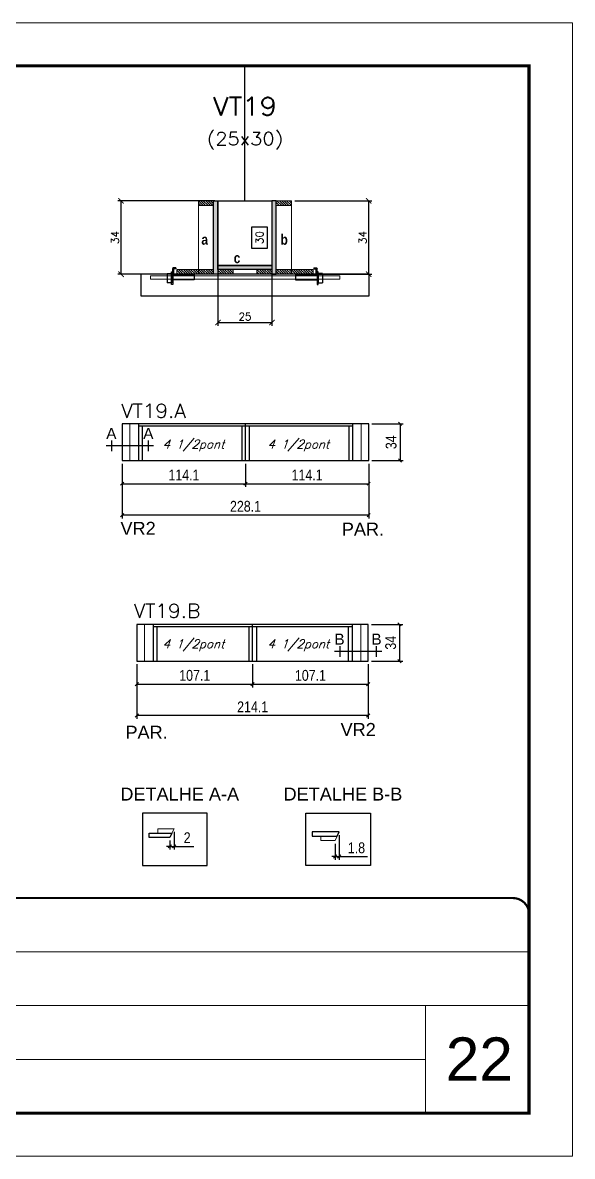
# Model space of a CAD drawing. Extents: x 137137 to 143418, y 10464 to 34486.
# Drawn here: x 139712 to 140221, y 27693 to 28743 of the extents above; entities that cross this region are included whole.
import ezdxf
from ezdxf.enums import TextEntityAlignment as Align

# ---------------------------------------------------------------- set-up
doc = ezdxf.new("R2010")
doc.units = 0
for name, pattern in [('CONTINUO', [0]), ('DASHED', [0.75, 0.5, -0.25]), ('HIDDEN', [0.375, 0.25, -0.125])]:
    doc.linetypes.add(name, pattern=pattern)
for name, color, linetype in [('5', 5, 'Continuous'), ('barrote', 251, 'Continuous'), ('COTA', 241, 'Continuous'), ('Cota Seção (2x)', 4, 'Continuous'), ('detalhes', 4, 'Continuous'), ('Painéis', 200, 'Continuous'), ('presilha', 1, 'Continuous'), ('SARR_2.2x7', 40, 'Continuous'), ('SARR_3.5x7', 81, 'Continuous'), ('texto', 7, 'Continuous'), ('Texto de Titulo', 7, 'Continuous'), ('Texto Qtd Sarr', 242, 'Continuous')]:
    doc.layers.add(name, color=color, linetype=linetype)
for name, color, linetype, lineweight in [('CARIMBO', 255, 'Continuous', 9), ('CONCRETO', 251, 'Continuous', 25), ('Escoras', 2, 'Continuous', 25), ('Folhas', 255, 'Continuous', 9), ('Hachura', 251, 'Continuous', 9), ('Madeira', 126, 'Continuous', 18), ('Sarr 2.2x7', 40, 'Continuous', 9), ('SARRAFO DE PRESSAO', 251, 'DASHED', 9), ('SCO-___-LAJ', 2, 'Continuous', 0), ('Texto Seção', 7, 'Continuous', 15)]:
    doc.layers.add(name, color=color, linetype=linetype, lineweight=lineweight)
doc.styles.add('ARIAL', font='arial.ttf')
doc.styles.add('COTA TECNICA', font='techl___.ttf', dxfattribs={"height": 10})
doc.styles.add('REGUA-120', font='ROMANS.shx', dxfattribs={"height": 15})
doc.styles.add('Romans', font='romans.shx')
doc.styles.get("Standard").update_dxf_attribs({"font": 'arial.ttf'})
doc.styles.add('TECNICA', font='techb___.ttf', dxfattribs={"height": 10})
doc.dimstyles.new('Cota Seção (2x)', dxfattribs={"dimtxt": 7, "dimasz": 5, "dimexe": 3, "dimexo": 3, "dimgap": 2, "dimtad": 3, "dimdec": 1, "dimlfac": 0.5, "dimzin": 12, "dimdsep": 46, "dimtxsty": 'Romans', "dimblk": 'ARCHTICK', "dimcen": 0, "dimclrd": 4, "dimclre": 4, "dimclrt": 1, "dimadec": 1, "dimazin": 3, "dimtfac": 1, "dimtdec": 1, "dimtmove": 0, "dimatfit": 3, "dimldrblk": 'OBLIQUE', "dimfxl": 1, "dimtolj": 1, "dimtzin": 12, "dimarcsym": 0})
doc.dimstyles.new('Cota Seção interna', dxfattribs={"dimtxt": 7, "dimasz": 6, "dimexe": 0.18, "dimexo": 2, "dimgap": -4, "dimtad": 3, "dimdec": 1, "dimlfac": 0.5, "dimzin": 12, "dimdsep": 46, "dimtxsty": 'Romans', "dimblk": 'ARCHTICK', "dimcen": 0.09, "dimse1": 1, "dimse2": 1, "dimsd1": 1, "dimsd2": 1, "dimclrd": 180, "dimclre": 5, "dimclrt": 1, "dimadec": 0, "dimazin": 3, "dimtfac": 1, "dimtdec": 1, "dimtofl": 0, "dimtmove": 0, "dimatfit": 3, "dimldrblk": 'ARCHTICK', "dimfxl": 1, "dimtolj": 1, "dimtzin": 0, "dimarcsym": 0})
doc.dimstyles.new('PAINEL', dxfattribs={"dimtxt": 10, "dimasz": 3, "dimexe": 3, "dimexo": 3, "dimgap": 3, "dimtad": 1, "dimdec": 1, "dimzin": 12, "dimdsep": 46, "dimtxsty": 'COTA TECNICA', "dimblk1": 'OBLIQUE', "dimblk2": 'OBLIQUE', "dimsah": 1, "dimcen": 0.9, "dimclrd": 4, "dimclre": 4, "dimclrt": 240, "dimadec": 1, "dimazin": 3, "dimtfac": 1, "dimtdec": 1, "dimtmove": 0, "dimatfit": 3, "dimfxl": 1, "dimtolj": 1, "dimtzin": 12, "dimarcsym": 0})
pattern_1 = [(315, (162861.3997, 20280.2569), (1.12253202, 1.12253202), [])]
pattern_2 = [(315, (162849.3997, 20280.2569), (1.12253202, 1.12253202), [])]

# ---------------------------------------------------------------- blocks, each defined once
blk = doc.blocks.new('_Oblique')
at = {"color": 0, "linetype": 'ByBlock', "lineweight": -2}
blk.add_line((-0.5, -0.5), (0.5, 0.5), dxfattribs=at)
blk = doc.blocks.new('*D122')
at = {"layer": 'COTA', "color": 4, "linetype": 'ByBlock', "lineweight": -2, "transparency": 16777216}
for p, q in [((140035.3, 28371.3), (140064.3, 28371.3)), ((140061.3, 28371.3), (140061.3, 28337.3)), ((140035.3, 28337.3), (140064.3, 28337.3))]:
    blk.add_line(p, q, dxfattribs=at)
at = {"layer": 'Defpoints', "color": 0, "linetype": 'ByBlock', "transparency": 16777216}
for p in [(140032.3, 28371.3), (140032.3, 28337.3), (140061.3, 28337.3)]:
    blk.add_point(p, dxfattribs=at)
at = {"layer": 'COTA', "color": 4, "linetype": 'ByBlock', "lineweight": -2, "transparency": 16777216, "xscale": 3, "yscale": 3, "zscale": 3}
for p, rotation in [((140061.3, 28371.3), 90), ((140061.3, 28337.3), 270)]:
    blk.add_blockref('_Oblique', p, dxfattribs=dict(at, rotation=rotation))
at = {"layer": 'COTA', "color": 240, "linetype": 'ByBlock', "transparency": 16777216, "insert": (140053.1, 28354.3), "char_height": 10, "attachment_point": 5, "rotation": 90, "style": 'COTA TECNICA'}
blk.add_mtext('\\A1;34', dxfattribs=at)
blk = doc.blocks.new('*D123')
at = {"layer": 'Defpoints', "color": 0, "linetype": 'ByBlock', "transparency": 16777216}
for p in [(139804.2, 28337.3), (140032.3, 28337.3), (139804.2, 28286.8)]:
    blk.add_point(p, dxfattribs=at)
at = {"layer": 'Escoras', "color": 4, "linetype": 'ByBlock', "lineweight": -2, "transparency": 16777216}
for p, q in [((139804.2, 28334.3), (139804.2, 28283.8)), ((140032.3, 28334.3), (140032.3, 28283.8)), ((140032.3, 28286.8), (139804.2, 28286.8))]:
    blk.add_line(p, q, dxfattribs=at)
at = {"layer": 'Escoras', "color": 4, "linetype": 'ByBlock', "lineweight": -2, "transparency": 16777216, "xscale": 3, "yscale": 3, "zscale": 3, "rotation": 180}
blk.add_blockref('_Oblique', (139804.2, 28286.8), dxfattribs=at)
at = {"layer": 'Escoras', "color": 4, "linetype": 'ByBlock', "lineweight": -2, "transparency": 16777216, "xscale": 3, "yscale": 3, "zscale": 3}
blk.add_blockref('_Oblique', (140032.3, 28286.8), dxfattribs=at)
at = {"layer": 'Escoras', "color": 240, "linetype": 'ByBlock', "transparency": 16777216, "insert": (139918.3, 28294.9), "char_height": 10, "attachment_point": 5, "style": 'COTA TECNICA'}
blk.add_mtext('\\A1;228.1', dxfattribs=at)
blk = doc.blocks.new('*D632')
at = {"layer": 'Defpoints', "color": 0, "linetype": 'ByBlock', "transparency": 16777216}
for p in [(139804.2, 28337.3), (139918.3, 28337.3), (139918.3, 28315.9)]:
    blk.add_point(p, dxfattribs=at)
at = {"layer": 'Escoras', "color": 4, "linetype": 'ByBlock', "lineweight": -2, "transparency": 16777216}
for p, q in [((139804.2, 28334.3), (139804.2, 28312.9)), ((139918.3, 28334.3), (139918.3, 28312.9)), ((139804.2, 28315.9), (139918.3, 28315.9))]:
    blk.add_line(p, q, dxfattribs=at)
at = {"layer": 'Escoras', "color": 4, "linetype": 'ByBlock', "lineweight": -2, "transparency": 16777216, "xscale": 3, "yscale": 3, "zscale": 3, "rotation": 180}
blk.add_blockref('_Oblique', (139804.2, 28315.9), dxfattribs=at)
at = {"layer": 'Escoras', "color": 4, "linetype": 'ByBlock', "lineweight": -2, "transparency": 16777216, "xscale": 3, "yscale": 3, "zscale": 3}
blk.add_blockref('_Oblique', (139918.3, 28315.9), dxfattribs=at)
at = {"layer": 'Escoras', "color": 240, "linetype": 'ByBlock', "transparency": 16777216, "insert": (139861.3, 28324), "char_height": 10, "attachment_point": 5, "style": 'COTA TECNICA'}
blk.add_mtext('\\A1;114.1', dxfattribs=at)
blk = doc.blocks.new('*D633')
at = {"layer": 'Defpoints', "color": 0, "linetype": 'ByBlock', "transparency": 16777216}
for p in [(139918.3, 28337.3), (140032.3, 28337.3), (140032.3, 28315.9)]:
    blk.add_point(p, dxfattribs=at)
at = {"layer": 'Escoras', "color": 4, "linetype": 'ByBlock', "lineweight": -2, "transparency": 16777216}
for p, q in [((139918.3, 28334.3), (139918.3, 28312.9)), ((140032.3, 28334.3), (140032.3, 28312.9)), ((139918.3, 28315.9), (140032.3, 28315.9))]:
    blk.add_line(p, q, dxfattribs=at)
at = {"layer": 'Escoras', "color": 4, "linetype": 'ByBlock', "lineweight": -2, "transparency": 16777216, "xscale": 3, "yscale": 3, "zscale": 3, "rotation": 180}
blk.add_blockref('_Oblique', (139918.3, 28315.9), dxfattribs=at)
at = {"layer": 'Escoras', "color": 4, "linetype": 'ByBlock', "lineweight": -2, "transparency": 16777216, "xscale": 3, "yscale": 3, "zscale": 3}
blk.add_blockref('_Oblique', (140032.3, 28315.9), dxfattribs=at)
at = {"layer": 'Escoras', "color": 240, "linetype": 'ByBlock', "transparency": 16777216, "insert": (139975.3, 28324), "char_height": 10, "attachment_point": 5, "style": 'COTA TECNICA'}
blk.add_mtext('\\A1;114.1', dxfattribs=at)
blk = doc.blocks.new('*D124')
at = {"layer": 'COTA', "color": 4, "linetype": 'ByBlock', "lineweight": -2, "transparency": 16777216}
for p, q in [((140034.9, 28185.6), (140063.9, 28185.6)), ((140060.9, 28185.6), (140060.9, 28151.6)), ((140034.9, 28151.6), (140063.9, 28151.6))]:
    blk.add_line(p, q, dxfattribs=at)
at = {"layer": 'Defpoints', "color": 0, "linetype": 'ByBlock', "transparency": 16777216}
for p in [(140031.9, 28185.6), (140031.9, 28151.6), (140060.9, 28151.6)]:
    blk.add_point(p, dxfattribs=at)
at = {"layer": 'COTA', "color": 4, "linetype": 'ByBlock', "lineweight": -2, "transparency": 16777216, "xscale": 3, "yscale": 3, "zscale": 3}
for p, rotation in [((140060.9, 28185.6), 90), ((140060.9, 28151.6), 270)]:
    blk.add_blockref('_Oblique', p, dxfattribs=dict(at, rotation=rotation))
at = {"layer": 'COTA', "color": 240, "linetype": 'ByBlock', "transparency": 16777216, "insert": (140052.7, 28168.6), "char_height": 10, "attachment_point": 5, "rotation": 90, "style": 'COTA TECNICA'}
blk.add_mtext('\\A1;34', dxfattribs=at)
blk = doc.blocks.new('*D125')
at = {"layer": 'Defpoints', "color": 0, "linetype": 'ByBlock', "transparency": 16777216}
for p in [(139817.8, 28151.6), (140031.9, 28151.6), (139817.8, 28101.1)]:
    blk.add_point(p, dxfattribs=at)
at = {"layer": 'Escoras', "color": 4, "linetype": 'ByBlock', "lineweight": -2, "transparency": 16777216}
for p, q in [((139817.8, 28148.6), (139817.8, 28098.1)), ((140031.9, 28148.6), (140031.9, 28098.1)), ((140031.9, 28101.1), (139817.8, 28101.1))]:
    blk.add_line(p, q, dxfattribs=at)
at = {"layer": 'Escoras', "color": 4, "linetype": 'ByBlock', "lineweight": -2, "transparency": 16777216, "xscale": 3, "yscale": 3, "zscale": 3, "rotation": 180}
blk.add_blockref('_Oblique', (139817.8, 28101.1), dxfattribs=at)
at = {"layer": 'Escoras', "color": 4, "linetype": 'ByBlock', "lineweight": -2, "transparency": 16777216, "xscale": 3, "yscale": 3, "zscale": 3}
blk.add_blockref('_Oblique', (140031.9, 28101.1), dxfattribs=at)
at = {"layer": 'Escoras', "color": 240, "linetype": 'ByBlock', "transparency": 16777216, "insert": (139924.9, 28109.2), "char_height": 10, "attachment_point": 5, "style": 'COTA TECNICA'}
blk.add_mtext('\\A1;214.1', dxfattribs=at)
blk = doc.blocks.new('*D634')
at = {"layer": 'Defpoints', "color": 0, "linetype": 'ByBlock', "transparency": 16777216}
for p in [(139817.8, 28151.6), (139924.8, 28151.6), (139924.8, 28130.2)]:
    blk.add_point(p, dxfattribs=at)
at = {"layer": 'Escoras', "color": 4, "linetype": 'ByBlock', "lineweight": -2, "transparency": 16777216}
for p, q in [((139817.8, 28148.6), (139817.8, 28127.2)), ((139924.8, 28148.6), (139924.8, 28127.2)), ((139817.8, 28130.2), (139924.8, 28130.2))]:
    blk.add_line(p, q, dxfattribs=at)
at = {"layer": 'Escoras', "color": 4, "linetype": 'ByBlock', "lineweight": -2, "transparency": 16777216, "xscale": 3, "yscale": 3, "zscale": 3, "rotation": 180}
blk.add_blockref('_Oblique', (139817.8, 28130.2), dxfattribs=at)
at = {"layer": 'Escoras', "color": 4, "linetype": 'ByBlock', "lineweight": -2, "transparency": 16777216, "xscale": 3, "yscale": 3, "zscale": 3}
blk.add_blockref('_Oblique', (139924.8, 28130.2), dxfattribs=at)
at = {"layer": 'Escoras', "color": 240, "linetype": 'ByBlock', "transparency": 16777216, "insert": (139871.3, 28138.3), "char_height": 10, "attachment_point": 5, "style": 'COTA TECNICA'}
blk.add_mtext('\\A1;107.1', dxfattribs=at)
blk = doc.blocks.new('*D635')
at = {"layer": 'Defpoints', "color": 0, "linetype": 'ByBlock', "transparency": 16777216}
for p in [(139924.8, 28151.6), (140031.9, 28151.6), (140031.9, 28130.2)]:
    blk.add_point(p, dxfattribs=at)
at = {"layer": 'Escoras', "color": 4, "linetype": 'ByBlock', "lineweight": -2, "transparency": 16777216}
for p, q in [((139924.8, 28148.6), (139924.8, 28127.2)), ((140031.9, 28148.6), (140031.9, 28127.2)), ((139924.8, 28130.2), (140031.9, 28130.2))]:
    blk.add_line(p, q, dxfattribs=at)
at = {"layer": 'Escoras', "color": 4, "linetype": 'ByBlock', "lineweight": -2, "transparency": 16777216, "xscale": 3, "yscale": 3, "zscale": 3, "rotation": 180}
blk.add_blockref('_Oblique', (139924.8, 28130.2), dxfattribs=at)
at = {"layer": 'Escoras', "color": 4, "linetype": 'ByBlock', "lineweight": -2, "transparency": 16777216, "xscale": 3, "yscale": 3, "zscale": 3}
blk.add_blockref('_Oblique', (140031.9, 28130.2), dxfattribs=at)
at = {"layer": 'Escoras', "color": 240, "linetype": 'ByBlock', "transparency": 16777216, "insert": (139978.4, 28138.3), "char_height": 10, "attachment_point": 5, "style": 'COTA TECNICA'}
blk.add_mtext('\\A1;107.1', dxfattribs=at)
blk = doc.blocks.new('*D126')
at = {"layer": 'Defpoints', "color": 0, "linetype": 'ByBlock', "transparency": 16777216}
for p in [(139852.3, 27996.3), (139848.2, 27988.3), (139852.3, 27980)]:
    blk.add_point(p, dxfattribs=at)
at = {"layer": 'Escoras', "color": 4, "linetype": 'ByBlock', "lineweight": -2, "transparency": 16777216}
for p, q in [((139852.3, 27993.3), (139852.3, 27977)), ((139848.2, 27985.3), (139848.2, 27977)), ((139848.2, 27980), (139845.2, 27980)), ((139848.2, 27980), (139852.3, 27980)), ((139852.3, 27980), (139870.4, 27980))]:
    blk.add_line(p, q, dxfattribs=at)
at = {"layer": 'Escoras', "color": 4, "linetype": 'ByBlock', "lineweight": -2, "transparency": 16777216, "xscale": 3, "yscale": 3, "zscale": 3}
blk.add_blockref('_Oblique', (139848.2, 27980), dxfattribs=at)
at = {"layer": 'Escoras', "color": 4, "linetype": 'ByBlock', "lineweight": -2, "transparency": 16777216, "xscale": 3, "yscale": 3, "zscale": 3, "rotation": 180}
blk.add_blockref('_Oblique', (139852.3, 27980), dxfattribs=at)
at = {"layer": 'Escoras', "color": 240, "linetype": 'ByBlock', "transparency": 16777216, "insert": (139864.3, 27988), "char_height": 10, "attachment_point": 5, "style": 'COTA TECNICA'}
blk.add_mtext('\\A1;2', dxfattribs=at)
blk = doc.blocks.new('*D127')
at = {"layer": 'Defpoints', "color": 0, "linetype": 'ByBlock', "transparency": 16777216}
for p in [(140004.9, 27993.4), (140001.3, 27985.4), (140001.3, 27970.5)]:
    blk.add_point(p, dxfattribs=at)
at = {"layer": 'Escoras', "color": 4, "linetype": 'ByBlock', "lineweight": -2, "transparency": 16777216}
for p, q in [((140004.9, 27990.4), (140004.9, 27967.5)), ((140001.3, 27982.4), (140001.3, 27967.5)), ((140001.3, 27970.5), (139998.3, 27970.5)), ((140001.3, 27970.5), (140004.9, 27970.5)), ((140004.9, 27970.5), (140031.2, 27970.5))]:
    blk.add_line(p, q, dxfattribs=at)
at = {"layer": 'Escoras', "color": 4, "linetype": 'ByBlock', "lineweight": -2, "transparency": 16777216, "xscale": 3, "yscale": 3, "zscale": 3}
blk.add_blockref('_Oblique', (140001.3, 27970.5), dxfattribs=at)
at = {"layer": 'Escoras', "color": 4, "linetype": 'ByBlock', "lineweight": -2, "transparency": 16777216, "xscale": 3, "yscale": 3, "zscale": 3, "rotation": 180}
blk.add_blockref('_Oblique', (140004.9, 27970.5), dxfattribs=at)
at = {"layer": 'Escoras', "color": 240, "linetype": 'ByBlock', "transparency": 16777216, "insert": (140021, 27978.6), "char_height": 10, "attachment_point": 5, "style": 'COTA TECNICA'}
blk.add_mtext('\\A1;1.8', dxfattribs=at)
blk = doc.blocks.new('_ArchTick')
at = {"color": 0, "linetype": 'ByBlock', "const_width": 0.15}
blk.add_lwpolyline([(-0.5, -0.5), (0.5, 0.5)], dxfattribs=at)
blk = doc.blocks.new('*D128')
at = {"layer": 'COTA', "color": 4, "lineweight": -2, "transparency": 16777216}
for p, q in [((139889.8, 28577.9), (139800.1, 28577.9)), ((139803.1, 28509.9), (139803.1, 28577.9)), ((139851.8, 28509.9), (139800.1, 28509.9))]:
    blk.add_line(p, q, dxfattribs=at)
at = {"layer": 'Defpoints', "color": 0, "transparency": 16777216}
for p in [(139803.1, 28577.9), (139892.8, 28577.9), (139854.8, 28509.9)]:
    blk.add_point(p, dxfattribs=at)
at = {"layer": 'COTA', "color": 4, "lineweight": -2, "transparency": 16777216, "xscale": 5, "yscale": 5, "zscale": 5}
for p, rotation in [((139803.1, 28577.9), 90), ((139803.1, 28509.9), 270)]:
    blk.add_blockref('_ArchTick', p, dxfattribs=dict(at, rotation=rotation))
at = {"layer": 'COTA', "color": 1, "transparency": 16777216, "insert": (139797.6, 28543.9), "char_height": 7, "attachment_point": 5, "rotation": 90, "style": 'Romans'}
blk.add_mtext('\\A1;34', dxfattribs=at)
blk = doc.blocks.new('*D129')
at = {"layer": 'COTA', "color": 4, "lineweight": -2, "transparency": 16777216}
for p, q in [((139963.8, 28577.9), (140035.3, 28577.9)), ((140032.3, 28509.9), (140032.3, 28577.9)), ((139983.8, 28509.9), (140035.3, 28509.9))]:
    blk.add_line(p, q, dxfattribs=at)
at = {"layer": 'Defpoints', "color": 0, "transparency": 16777216}
for p in [(139960.8, 28577.9), (140032.3, 28577.9), (139980.8, 28509.9)]:
    blk.add_point(p, dxfattribs=at)
at = {"layer": 'COTA', "color": 4, "lineweight": -2, "transparency": 16777216, "xscale": 5, "yscale": 5, "zscale": 5}
for p, rotation in [((140032.3, 28577.9), 90), ((140032.3, 28509.9), 270)]:
    blk.add_blockref('_ArchTick', p, dxfattribs=dict(at, rotation=rotation))
at = {"layer": 'COTA', "color": 1, "transparency": 16777216, "insert": (140026.8, 28543.9), "char_height": 7, "attachment_point": 5, "rotation": 90, "style": 'Romans'}
blk.add_mtext('\\A1;34', dxfattribs=at)
blk = doc.blocks.new('*D130')
at = {"layer": 'Cota Seção (2x)', "color": 180, "lineweight": -2, "transparency": 16777216}
for p, q in [((139938.8, 28553.6), (139923.8, 28553.6)), ((139923.8, 28553.6), (139923.8, 28534.2)), ((139938.8, 28534.2), (139938.8, 28553.6)), ((139923.8, 28534.2), (139938.8, 28534.2))]:
    blk.add_line(p, q, dxfattribs=at)
at = {"layer": 'Defpoints', "color": 0, "transparency": 16777216}
for p in [(139942.8, 28577.9), (139942.8, 28577.9), (139942.8, 28517.9)]:
    blk.add_point(p, dxfattribs=at)
at = {"layer": 'Cota Seção (2x)', "color": 1, "transparency": 16777216, "insert": (139931.3, 28543.9), "char_height": 7, "attachment_point": 5, "rotation": 90, "style": 'Romans'}
blk.add_mtext('\\A1;30', dxfattribs=at)
blk = doc.blocks.new('titulo1')
at = {"layer": 'Defpoints', "color": 252, "linetype": 'HIDDEN', "ltscale": 2}
blk.add_line((0, 0), (0, 125), dxfattribs=at)
at = {"layer": 'Defpoints', "style": 'Romans', "oblique": 15}
blk.add_attdef('FOLHA', text='', height=10, dxfattribs=at).set_placement((0, 15.6), align=Align.MIDDLE_CENTER)
at = {"layer": 'Texto Qtd Sarr', "color": 3, "style": 'Romans', "oblique": 15}
for tag, height, p in [('TITULO', 17, (0, 71.4)), ('SEÇÃO', 12, (0, 41.5))]:
    blk.add_attdef(tag, text='', height=height, dxfattribs=at).set_placement(p, align=Align.MIDDLE_CENTER)
blk = doc.blocks.new('PRESILHA METÁLICA 1')
at = {"layer": 'presilha'}
for p, q in [((7.5, 10.6), (7.5, 19.9)), ((12, 21), (8.6, 21)), ((9, 11.6), (9, 18.9)), ((12, 19.5), (9.6, 19.5)), ((12, 21), (12, 19.5)), ((0, 13), (6, 13)), ((0, 13), (0, 0)), ((6, 0), (0, 0)), ((6, 15.5), (7.5, 15.5)), ((6, -2.5), (6, 15.5)), ((6, 13), (6, 0)), ((7.5, 15.5), (7.5, -2.5)), ((37.5, 4.1), (7.5, 4.1)), ((37.5, 11), (9.6, 11)), ((37.5, 11), (37.5, 4.1)), ((7.5, -2.5), (6, -2.5))]:
    blk.add_line(p, q, dxfattribs=at)
for centre, radius, start, end in [((8.6, 19.9), 1.14, 90, 180), ((9.6, 18.9), 0.57, 90, 180), ((9.6, 11.6), 0.57, 180, 270)]:
    blk.add_arc(centre, radius, start, end, dxfattribs=at)
blk = doc.blocks.new('*D131')
at = {"layer": 'COTA', "color": 4, "lineweight": -2, "transparency": 16777216}
for p, q in [((139892.8, 28511.3), (139892.8, 28462.2)), ((139942.8, 28511.3), (139942.8, 28462.2)), ((139892.8, 28465.2), (139942.8, 28465.2))]:
    blk.add_line(p, q, dxfattribs=at)
at = {"layer": 'Defpoints', "color": 0, "transparency": 16777216}
for p in [(139892.8, 28514.3), (139942.8, 28514.3), (139942.8, 28465.2)]:
    blk.add_point(p, dxfattribs=at)
at = {"layer": 'COTA', "color": 4, "lineweight": -2, "transparency": 16777216, "xscale": 5, "yscale": 5, "zscale": 5, "rotation": 180}
blk.add_blockref('_ArchTick', (139892.8, 28465.2), dxfattribs=at)
at = {"layer": 'COTA', "color": 4, "lineweight": -2, "transparency": 16777216, "xscale": 5, "yscale": 5, "zscale": 5}
blk.add_blockref('_ArchTick', (139942.8, 28465.2), dxfattribs=at)
at = {"layer": 'COTA', "color": 1, "transparency": 16777216, "insert": (139917.8, 28470.7), "char_height": 7, "attachment_point": 5, "style": 'Romans'}
blk.add_mtext('\\A1;25', dxfattribs=at)
blk = doc.blocks.new('9999999999')
at = {"color": 30, "linetype": 'CONTINUO'}
for p, q in [((98564.6, 34379.6), (99584, 34379.6)), ((98564.6, 34329.8), (99488, 34329.8)), ((99584, 34329.8), (99488, 34329.8)), ((99488, 34329.8), (99488, 34230.2)), ((98564.6, 34280), (99488, 34280))]:
    blk.add_line(p, q, dxfattribs=at)
at = {"color": 30, "linetype": 'CONTINUO', "const_width": 2}
blk.add_lwpolyline([(99584, 34230.2), (99584, 34414.4, 0.414214), (99569, 34429.4), (98229, 34429.4, 0.414214), (98214, 34414.4), (98214, 34245.2, 0.414214), (98229, 34230.2), (99584, 34230.2)], format="xyb", dxfattribs=at)
at = {"layer": 'Folhas'}
blk.add_lwpolyline([(98139, 34190.2), (99624, 34190.2), (99624, 35240.2), (98139, 35240.2)], close=True, dxfattribs=at)
at = {"layer": 'Folhas', "color": 30, "const_width": 3}
blk.add_lwpolyline([(98214, 34230.2), (99584, 34230.2), (99584, 35200.2), (98214, 35200.2)], close=True, dxfattribs=at)

msp = doc.modelspace()

# ---------------------------------------------------------------- hatches: boundary and pattern name
at = {"layer": 'Hachura'}
h = msp.add_hatch(dxfattribs=at)
h.set_pattern_fill('ANSI31', color=256, scale=0.5, angle=270, style=0)
h.set_pattern_definition([(315, (162849.3997, 20270.2569), (1.12253202, 1.12253202), [])])
h.paths.add_polyline_path([(139888.78, 28573.5), (139888.78, 28577.9), (139874.78, 28577.9), (139874.78, 28573.5)])
h = msp.add_hatch(color=256, dxfattribs=at)
h.dxf.hatch_style = 1
h.paths.add_polyline_path([(139888.78, 28577.9), (139892.78, 28577.9), (139892.78, 28509.9), (139888.78, 28509.9)])
h = msp.add_hatch(color=256, dxfattribs=at)
h.dxf.hatch_style = 1
h.paths.add_polyline_path([(139946.77, 28577.9), (139942.77, 28577.9), (139942.78, 28509.9), (139946.78, 28509.9)])
h = msp.add_hatch(dxfattribs=at)
h.set_pattern_fill('ANSI31', color=256, scale=0.5, angle=270, style=0)
h.set_pattern_definition([(315, (162861.4093, 20270.2569), (1.12253202, 1.12253202), [])])
h.paths.add_polyline_path([(139946.77, 28573.5), (139946.77, 28577.9), (139960.77, 28577.9), (139960.77, 28573.5)])
h = msp.add_hatch(dxfattribs=at)
h.set_pattern_fill('ANSI31', color=256, scale=0.5, angle=270, style=0)
h.set_pattern_definition(pattern_2)
h.paths.add_polyline_path([(139854.78, 28509.9), (139854.78, 28514.3), (139874.78, 28514.3), (139874.78, 28509.9)])
h = msp.add_hatch(dxfattribs=at)
h.set_pattern_fill('ANSI31', color=256, scale=0.5, angle=270, style=0)
h.set_pattern_definition([(315, (162849.3997, 20206.6569), (1.12253202, 1.12253202), [])])
h.paths.add_polyline_path([(139888.78, 28509.9), (139888.78, 28514.3), (139874.78, 28514.3), (139874.78, 28509.9)])
h = msp.add_hatch(color=256, dxfattribs=at)
h.dxf.hatch_style = 1
h.paths.add_polyline_path([(139892.78, 28514.3), (139892.78, 28517.9), (139942.78, 28517.9), (139942.78, 28514.3)])
h = msp.add_hatch(dxfattribs=at)
h.set_pattern_fill('ANSI31', color=256, scale=0.5, angle=270, style=0)
h.set_pattern_definition(pattern_2)
h.paths.add_polyline_path([(139892.78, 28509.9), (139892.78, 28514.3), (139906.78, 28514.3), (139906.78, 28509.9)])
h = msp.add_hatch(dxfattribs=at)
h.set_pattern_fill('ANSI31', color=256, scale=0.5, angle=270, style=0)
h.set_pattern_definition(pattern_1)
h.paths.add_polyline_path([(139942.78, 28509.9), (139942.78, 28514.3), (139928.78, 28514.3), (139928.78, 28509.9)])
h = msp.add_hatch(dxfattribs=at)
h.set_pattern_fill('ANSI31', color=256, scale=0.5, angle=270, style=0)
h.set_pattern_definition([(315, (162861.3997, 20206.6569), (1.12253202, 1.12253202), [])])
h.paths.add_polyline_path([(139946.78, 28509.9), (139946.78, 28514.3), (139960.78, 28514.3), (139960.78, 28509.9)])
h = msp.add_hatch(dxfattribs=at)
h.set_pattern_fill('ANSI31', color=256, scale=0.5, angle=270, style=0)
h.set_pattern_definition(pattern_1)
h.paths.add_polyline_path([(139980.78, 28509.9), (139980.78, 28514.3), (139960.78, 28514.3), (139960.78, 28509.9)])

# ---------------------------------------------------------------- linework, layer by layer
at = {"linetype": 'ByBlock'}
for points in [[(139882.95, 28010.66), (139822.97, 28010.66), (139822.97, 27962.32), (139882.95, 27962.32)], [(139974.05, 28010.66), (140034.03, 28010.66), (140034.03, 27962.32), (139974.05, 27962.32)]]:
    msp.add_lwpolyline(points, close=True, dxfattribs=at)
at = {"layer": 'barrote'}
msp.add_lwpolyline([(139821.32, 28489.9), (140032.91, 28489.9), (140032.91, 28509.9), (139821.32, 28509.9)], close=True, dxfattribs=at)
at = {"layer": 'CONCRETO'}
msp.add_lwpolyline([(139892.78, 28577.9), (139892.78, 28577.9), (139892.78, 28577.9), (139892.78, 28577.9), (139942.78, 28577.9), (139942.78, 28577.9), (139942.78, 28577.9), (139942.78, 28517.9), (139892.78, 28517.9), (139892.78, 28577.9)], close=True, dxfattribs=at)
at = {"layer": 'detalhes'}
for p, q in [((139833.15, 28350.98), (139789.32, 28350.98)), ((139794.32, 28355.98), (139794.32, 28345.98)), ((139828.15, 28355.98), (139828.15, 28345.98)), ((140005.53, 28165.49), (140005.53, 28155.49)), ((140039.37, 28165.49), (140039.37, 28155.49)), ((140044.37, 28160.49), (140000.53, 28160.49))]:
    msp.add_line(p, q, dxfattribs=at)
at = {"layer": 'Madeira'}
for points in [[(139888.78, 28573.5), (139888.78, 28577.9), (139874.78, 28577.9), (139874.78, 28573.5)], [(139888.78, 28577.9), (139874.78, 28577.9), (139874.78, 28509.9), (139888.78, 28509.9)], [(139946.77, 28573.5), (139946.77, 28577.9), (139960.77, 28577.9), (139960.77, 28573.5)], [(139946.77, 28577.9), (139960.77, 28577.9), (139960.78, 28509.9), (139946.78, 28509.9)], [(139854.78, 28509.9), (139854.78, 28514.3), (139874.78, 28514.3), (139874.78, 28509.9)], [(139888.78, 28509.9), (139888.78, 28514.3), (139874.78, 28514.3), (139874.78, 28509.9)], [(139892.78, 28509.9), (139892.78, 28514.3), (139906.78, 28514.3), (139906.78, 28509.9)], [(139942.78, 28509.9), (139942.78, 28514.3), (139928.78, 28514.3), (139928.78, 28509.9)], [(139946.78, 28509.9), (139946.78, 28514.3), (139960.78, 28514.3), (139960.78, 28509.9)], [(139980.78, 28509.9), (139980.78, 28514.3), (139960.78, 28514.3), (139960.78, 28509.9)]]:
    msp.add_lwpolyline(points, close=True, dxfattribs=at)
at = {"layer": 'Painéis', "linetype": 'ByBlock'}
for p, q in [((139918.29, 28337.31), (139918.29, 28371.31)), ((139924.84, 28151.61), (139924.84, 28185.61))]:
    msp.add_line(p, q, dxfattribs=at)
at = {"layer": 'Painéis'}
for points in [[(139888.78, 28577.9), (139892.78, 28577.9), (139892.78, 28509.9), (139888.78, 28509.9)], [(139946.77, 28577.9), (139942.77, 28577.9), (139942.78, 28509.9), (139946.78, 28509.9)], [(139892.78, 28514.3), (139892.78, 28517.9), (139942.78, 28517.9), (139942.78, 28514.3)]]:
    msp.add_lwpolyline(points, close=True, dxfattribs=at)
at = {"layer": 'Painéis', "linetype": 'ByBlock'}
for points in [[(139804.24, 28337.31), (140032.34, 28337.31), (140032.34, 28371.31), (139804.24, 28371.31)], [(139817.79, 28151.61), (140031.94, 28151.61), (140031.94, 28185.61), (139817.79, 28185.61)], [(140004.88, 27993.44), (139980.08, 27993.44), (139980.08, 27989.44), (140003.07, 27989.4)], [(139848.17, 27988.25), (139829.17, 27988.25), (139829.17, 27992.25), (139850.21, 27992.25)]]:
    msp.add_lwpolyline(points, close=True, dxfattribs=at)
at = {"layer": 'Sarr 2.2x7'}
for p, q in [((139811.24, 28337.31), (139811.24, 28371.31)), ((140025.34, 28371.31), (140025.34, 28337.31)), ((139824.79, 28151.61), (139824.79, 28185.61)), ((140024.94, 28185.61), (140024.94, 28151.61))]:
    msp.add_line(p, q, dxfattribs=at)
for points in [[(139850.21, 27992.25), (139837.17, 27992.25), (139837.17, 27996.25), (139852.26, 27996.25)], [(140003.07, 27989.4), (139988.08, 27989.44), (139988.08, 27985.44), (140001.29, 27985.44)]]:
    msp.add_lwpolyline(points, close=True, dxfattribs=at)
at = {"layer": 'SARR_2.2x7', "linetype": 'Continuous'}
for p, q in [((139918.29, 28369.11), (139819.24, 28369.11)), ((140017.34, 28369.11), (139918.29, 28369.11)), ((139924.84, 28183.41), (139832.79, 28183.41)), ((140016.94, 28183.41), (139924.84, 28183.41))]:
    msp.add_line(p, q, dxfattribs=at)
at = {"layer": 'SARR_3.5x7'}
for p, q in [((139819.24, 28371.31), (139819.24, 28337.31)), ((140017.34, 28371.31), (140017.34, 28337.31)), ((139822.74, 28369.11), (139822.74, 28337.31)), ((139914.79, 28369.11), (139914.79, 28337.31)), ((139921.79, 28369.11), (139921.79, 28337.31)), ((140013.84, 28369.11), (140013.84, 28337.31)), ((139832.79, 28185.61), (139832.79, 28151.61)), ((139836.29, 28183.41), (139836.29, 28151.61)), ((139921.34, 28183.41), (139921.34, 28151.61)), ((139928.34, 28183.41), (139928.34, 28151.61)), ((140013.44, 28183.41), (140013.44, 28151.61)), ((140016.94, 28185.61), (140016.94, 28151.61))]:
    msp.add_line(p, q, dxfattribs=at)
at = {"layer": 'SCO-___-LAJ', "color": 1}
msp.add_lwpolyline([(139830.33, 28508.57), (140005.59, 28508.57), (140005.59, 28505.37), (139830.33, 28505.37)], close=True, dxfattribs=at)

# ---------------------------------------------------------------- block references
at = {"layer": 'presilha', "yscale": 0.6666666666666666, "zscale": 0.6666666666666666}
for p, xscale in [((139845.91, 28501.93), 0.6666666666666666), ((139989.65, 28501.93), -0.6666666666666666)]:
    msp.add_blockref('PRESILHA METÁLICA 1', p, dxfattribs=dict(at, xscale=xscale))
at = {"layer": 'SARRAFO DE PRESSAO', "color": 6, "linetype": 'ByBlock'}
msp.add_blockref('9999999999', (40596.81, -6497.3), dxfattribs=at)
at = {"layer": 'Texto Seção'}
ref = msp.add_blockref('titulo1', (139917.78, 28577.9), dxfattribs=at)
ref.add_attrib('TITULO', 'VT19', dxfattribs={"layer": 'Texto de Titulo', "color": 7, "height": 17, "style": 'Romans', "width": 1.1}).set_placement((139917.78, 28665.4), align=Align.MIDDLE_CENTER)
ref.add_attrib('SEÇÃO', '(25x30)', dxfattribs={"layer": 'Texto de Titulo', "color": 7, "height": 12, "style": 'Romans', "width": 1.1}).set_placement((139917.78, 28635.4), align=Align.MIDDLE_CENTER)

# ---------------------------------------------------------------- texts
at = {"layer": '5', "linetype": 'Continuous'}
for s, p in [('VR2', (139802.56, 28268.56)), ('PAR.', (140007.45, 28267.81)), ('PAR.', (139807.17, 28079.71)), ('VR2', (140006.29, 28082.26))]:
    msp.add_text(s, height=12, rotation=0.00004, dxfattribs=at).set_placement(p)
at = {"layer": '5', "color": 7, "linetype": 'Continuous'}
for s, p in [('DETALHE A-A', (139802.45, 28022.43)), ('DETALHE B-B', (139953.53, 28022.43))]:
    msp.add_text(s, height=12, rotation=359.99996, dxfattribs=at).set_placement(p)
at = {"layer": 'CARIMBO', "style": 'ARIAL'}
msp.add_text('22', height=40, dxfattribs=at).set_placement((140103.65, 27763.04))
at = {"layer": 'detalhes', "style": 'TECNICA'}
for s, p in [('a', (139877.47, 28537.24)), ('b', (139950.71, 28537.23)), ('c', (139907.38, 28520.14))]:
    msp.add_text(s, height=9.6, dxfattribs=at).set_placement(p)
at = {"layer": 'detalhes', "color": 0, "linetype": 'Continuous', "style": 'ARIAL'}
for s, p in [('A', (139794.12, 28362.4)), ('A', (139828.35, 28362.4)), ('B', (140005.33, 28171.9)), ('B', (140039.57, 28171.9))]:
    msp.add_text(s, height=10.22, dxfattribs=at).set_placement(p, align=Align.MIDDLE_CENTER)
at = {"layer": 'texto', "color": 2, "char_height": 8, "attachment_point": 5, "style": 'Romans'}
for insert in [(139870.14, 28351.22), (139967.21, 28351.22), (139870.14, 28166.21), (139967.21, 28166.21)]:
    msp.add_mtext('{\\Q19;\\C256;4 1/2pont}', dxfattribs=dict(at, insert=insert))
at = {"layer": 'Texto Seção', "style": 'REGUA-120', "width": 1.05}
for s, p in [('VT19.A', (139803.29, 28376.97)), ('VT19.B', (139814.97, 28191.6))]:
    msp.add_text(s, height=13, dxfattribs=at).set_placement(p)

# ---------------------------------------------------------------- dimensions: what is measured, and where the dimension line sits
at = {"layer": 'COTA'}
for base, p1, p2, picture, middle in [((139803.13, 28577.9), (139854.78, 28509.9), (139892.78, 28577.9), '*D128', (139797.63, 28543.9)), ((140032.26, 28577.9), (139980.78, 28509.9), (139960.77, 28577.9), '*D129', (140026.76, 28543.9))]:
    dim = msp.add_linear_dim(base=base, p1=p1, p2=p2, angle=90, dimstyle='Cota Seção (2x)', dxfattribs=at)
    dim.commit()
    dim.dimension.update_dxf_attribs({"geometry": picture, "text_midpoint": middle})
dim = msp.add_linear_dim(base=(139942.78, 28465.17), p1=(139892.78, 28514.3), p2=(139942.78, 28514.3), dimstyle='Cota Seção (2x)', dxfattribs=at)
dim.commit()
dim.dimension.update_dxf_attribs({"geometry": '*D131', "text_midpoint": (139917.78, 28470.67)})
at = {"layer": 'COTA', "linetype": 'ByBlock'}
for base, p1, p2, picture, middle in [((140061.31, 28337.31), (140032.34, 28371.31), (140032.34, 28337.31), '*D122', (140053.09, 28354.31)), ((140060.91, 28151.61), (140031.94, 28185.61), (140031.94, 28151.61), '*D124', (140052.69, 28168.61))]:
    dim = msp.add_linear_dim(base=base, p1=p1, p2=p2, angle=90, dimstyle='PAINEL', dxfattribs=at)
    dim.commit()
    dim.dimension.update_dxf_attribs({"geometry": picture, "text_midpoint": middle})
at = {"layer": 'Cota Seção (2x)'}
dim = msp.add_linear_dim(base=(139942.77, 28577.9), p1=(139942.78, 28517.9), p2=(139942.77, 28577.9), angle=90, dimstyle='Cota Seção interna', dxfattribs=at)
dim.commit()
dim.dimension.update_dxf_attribs({"geometry": '*D130', "text_midpoint": (139942.77, 28543.9), "dimtype": 160})
at = {"layer": 'Escoras', "linetype": 'ByBlock'}
for base, p1, p2, picture, middle in [((139804.24, 28286.83), (140032.34, 28337.31), (139804.24, 28337.31), '*D123', (139918.29, 28294.93)), ((139918.28594926, 28315.88159356), (139804.23594926, 28337.31152644), (139918.28594926, 28337.31152644), '*D632', (139861.26094926, 28323.95469298)), ((140032.33594926, 28315.88159356), (139918.28594926, 28337.31152644), (140032.33594926, 28337.31152644), '*D633', (139975.31094926, 28323.95469298)), ((139817.78670948, 28101.1282139), (140031.93670948, 28151.60527177), (139817.78670948, 28151.60527177), '*D125', (139924.86170948, 28109.20131332)), ((139924.83670948, 28130.1753389), (139817.78670948, 28151.60527177), (139924.83670948, 28151.60527177), '*D634', (139871.31170948, 28138.27767808)), ((140031.94, 28130.18), (139924.84, 28151.61), (140031.94, 28151.61), '*D635', (139978.39, 28138.28))]:
    dim = msp.add_linear_dim(base=base, p1=p1, p2=p2, dimstyle='PAINEL', dxfattribs=at)
    dim.commit()
    dim.dimension.update_dxf_attribs({"geometry": picture, "text_midpoint": middle})
dim = msp.add_linear_dim(base=(139852.26, 27980.05), p1=(139848.17, 27988.25), p2=(139852.26, 27996.25), angle=180, dimstyle='PAINEL', override={"dimlfac": 0.5}, dxfattribs=at)
dim.commit()
dim.dimension.update_dxf_attribs({"geometry": '*D126', "text_midpoint": (139864.32, 27988.05)})
dim = msp.add_linear_dim(base=(140001.29, 27970.53), p1=(140004.88, 27993.44), p2=(140001.29, 27985.44), angle=180, dimstyle='PAINEL', override={"dimlfac": 0.5}, dxfattribs=at)
dim.commit()
dim.dimension.update_dxf_attribs({"geometry": '*D127', "text_midpoint": (140021.02, 27970.53), "dimtype": 160})

doc.saveas('drawing.dxf')
